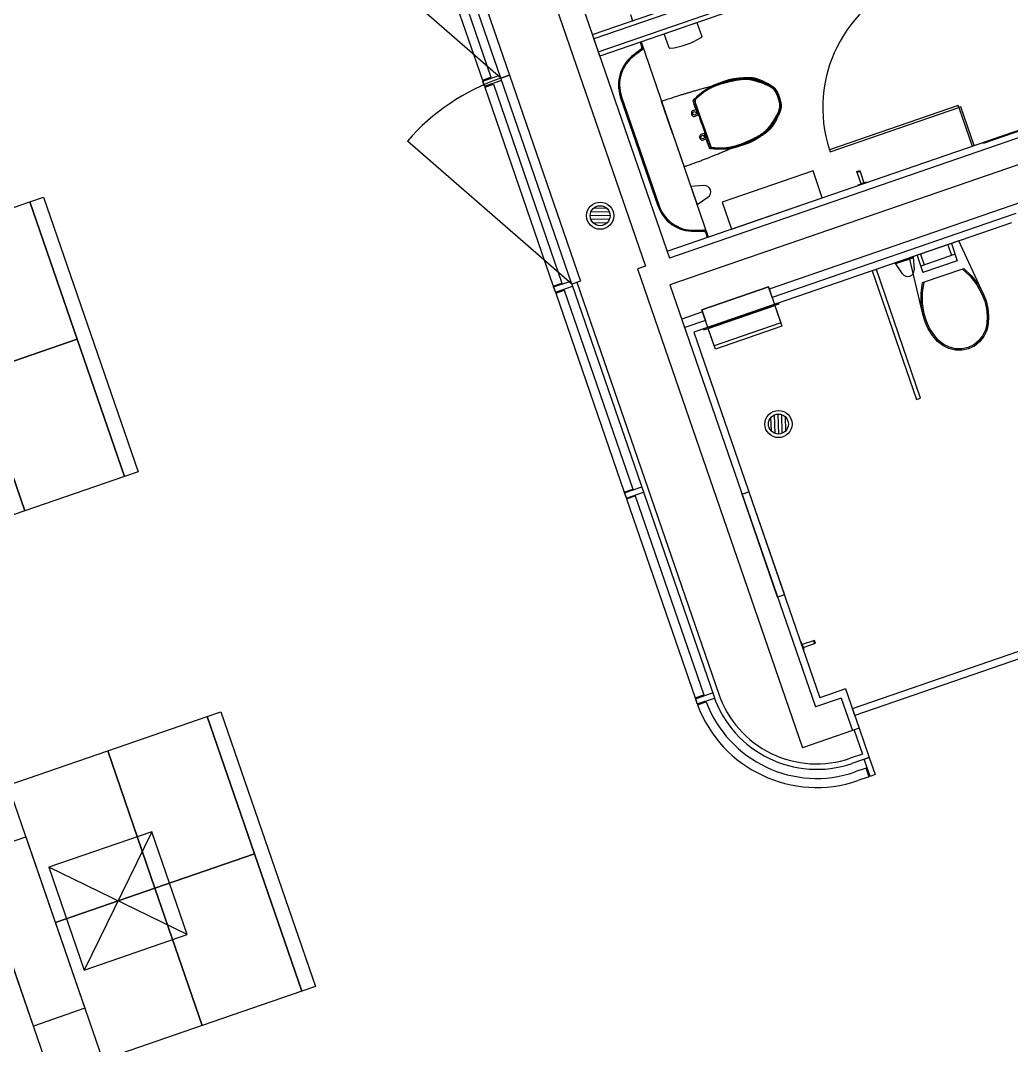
# Model space of a CAD drawing. Extents: x 809431 to 809707, y 818703 to 819368.
# Drawn here: x 809469.48 to 809474.94, y 819271.11 to 819276.76 of the extents above; entities that cross this region are included whole.
import ezdxf

# ---------------------------------------------------------------- set-up
doc = ezdxf.new("R2010")
doc.units = 0
for name, color, linetype in [('Fix Furn', 7, 'Continuous'), ('Floor Fin', 7, 'Continuous'), ('MAJ221__', 7, 'Continuous'), ('MAJ322__', 7, 'Continuous'), ('MAJ325__', 7, 'Continuous'), ('MAJ342__', 7, 'Continuous'), ('MAJ421__', 7, 'Continuous'), ('MAJ430_R', 7, 'Continuous'), ('MAJ724__', 7, 'Continuous'), ('MAJ740__', 7, 'Continuous')]:
    doc.layers.add(name, color=color, linetype=linetype)

# ---------------------------------------------------------------- blocks, each defined once
blk = doc.blocks.new('2x5-Seater')
at = {"layer": 'Fix Furn'}
for points in [[(238.6829, 161.455), (238.6829, 161.375), (237.0829, 161.375), (237.0829, 161.455)], [(237.8829, 161.375), (237.8829, 160.795), (237.0829, 160.795), (237.0829, 161.375)], [(238.6829, 161.375), (238.6829, 160.795), (237.8829, 160.795), (237.8829, 161.375)], [(237.8829, 160.795), (237.8829, 160.215), (237.0829, 160.215), (237.0829, 160.795)], [(238.6829, 160.795), (238.6829, 160.215), (237.8829, 160.215), (237.8829, 160.795)], [(238.3829, 159.915), (237.3829, 159.915), (237.3829, 160.215), (238.3829, 160.215)], [(237.8829, 159.335), (237.8829, 159.915), (237.0829, 159.915), (237.0829, 159.335)], [(238.6829, 159.335), (238.6829, 159.915), (237.8829, 159.915), (237.8829, 159.335)], [(237.8829, 158.755), (237.8829, 159.335), (237.0829, 159.335), (237.0829, 158.755)], [(238.6829, 158.755), (238.6829, 159.335), (237.8829, 159.335), (237.8829, 158.755)], [(237.8829, 158.175), (237.8829, 158.755), (237.0829, 158.755), (237.0829, 158.175)], [(238.6829, 158.175), (238.6829, 158.755), (237.8829, 158.755), (237.8829, 158.175)], [(238.6829, 158.095), (238.6829, 158.175), (237.0829, 158.175), (237.0829, 158.095)]]:
    blk.add_lwpolyline(points, close=True, dxfattribs=at)

msp = doc.modelspace()

# ---------------------------------------------------------------- linework, layer by layer
at = {"layer": 'Floor Fin'}
for p, q in [((809472.7087, 819275.7214), (809472.6333, 819275.7194)), ((809472.727, 819275.6819), (809472.6171, 819275.679)), ((809472.7227, 819275.7018), (809472.6203, 819275.6991)), ((809472.7238, 819275.6618), (809472.6214, 819275.6591)), ((809472.7108, 819275.6415), (809472.6354, 819275.6395)), ((809473.6356, 819274.4808), (809473.6329, 819274.5832)), ((809473.6557, 819274.4776), (809473.6528, 819274.5875)), ((809473.6756, 819274.4819), (809473.6729, 819274.5843)), ((809473.6153, 819274.4938), (809473.6133, 819274.5692)), ((809473.6952, 819274.4959), (809473.6933, 819274.5713))]:
    msp.add_line(p, q, dxfattribs=at)
for centre, radius in [((809472.6721, 819275.6804), 0.075), ((809472.6721, 819275.6804), 0.055), ((809473.6543, 819274.5325), 0.075), ((809473.6543, 819274.5325), 0.055)]:
    msp.add_circle(centre, radius, dxfattribs=at)
at = {"layer": 'MAJ221__'}
for p, q in [((809469.7245, 819284.6863), (809472.9215, 819275.4015)), ((809470.9507, 819281.555), (809473.0539, 819275.447)), ((809474.0704, 819277.1482), (809472.6375, 819276.655)), ((809477.9522, 819277.1336), (809473.0539, 819275.447)), ((809472.6619, 819276.5841), (809474.0948, 819277.0773)), ((809472.6375, 819276.655), (809472.6619, 819276.5841)), ((809475.0236, 819275.9771), (809473.0569, 819275.2999)), ((809474.9941, 819275.7555), (809473.6033, 819275.2765)), ((809474.9631, 819275.6919), (809473.6195, 819275.2293)), ((809472.9215, 819275.4015), (809472.8789, 819275.3868)), ((809472.8789, 819275.3868), (809473.7873, 819272.7487)), ((809473.0569, 819275.2999), (809473.8578, 819272.9739)), ((809473.2364, 819275.1502), (809473.122, 819275.1108)), ((809473.2527, 819275.103), (809473.1383, 819275.0636)), ((809473.9997, 819273.0228), (809473.8578, 819272.9739)), ((809473.9997, 819273.0228), (809474.0615, 819272.8431)), ((809474.0615, 819272.8431), (809473.7873, 819272.7487))]:
    msp.add_line(p, q, dxfattribs=at)
msp.add_lwpolyline([(809473.6195, 819275.2293), (809473.5994, 819275.2879), (809473.2325, 819275.1616), (809473.2527, 819275.103)], dxfattribs=at)
at = {"layer": 'MAJ322__'}
for p, q in [((809472.1254, 819276.4387), (809471.2198, 819277.2259)), ((809472.5161, 819275.304), (809471.6105, 819276.0913))]:
    msp.add_line(p, q, dxfattribs=at)
msp.add_arc((809472.5161, 819275.304), 1.2, 109, 139, dxfattribs=at)
at = {"layer": 'MAJ325__'}
for points in [[(809472.1254, 819276.4387), (809471.7347, 819277.5733), (809471.782, 819277.5896), (809472.1727, 819276.4549)], [(809472.5161, 819275.304), (809472.1254, 819276.4387), (809472.1727, 819276.4549), (809472.5634, 819275.3203)], [(809474.6487, 819276.2765), (809474.6448, 819276.2878), (809473.9357, 819276.0436), (809473.9396, 819276.0323)], [(809474.6487, 819276.2765), (809474.7221, 819276.0634), (809474.7334, 819276.0673), (809474.66, 819276.2804)], [(809475.0311, 819273.2986), (809475.0441, 819273.2608), (809474.0749, 819272.927), (809474.0619, 819272.9649)]]:
    msp.add_lwpolyline(points, close=True, dxfattribs=at)
msp.add_arc((809474.6487, 819276.2765), 0.75, 109, 198.0833, dxfattribs=at)
at = {"layer": 'MAJ342__'}
for p, q in [((809471.6461, 819277.5236), (809472.0236, 819276.4273)), ((809471.6934, 819277.5399), (809472.0709, 819276.4435)), ((809472.0252, 819276.4225), (809472.1198, 819276.4551)), ((809472.0236, 819276.4273), (809472.0709, 819276.4435)), ((809472.0252, 819276.4225), (809472.0301, 819276.4083)), ((809472.0301, 819276.4083), (809472.0252, 819276.4225)), ((809472.0281, 819276.4235), (809472.0264, 819276.4282)), ((809472.0351, 819276.3937), (809472.0303, 819276.4079)), ((809472.0303, 819276.4079), (809472.0351, 819276.3937)), ((809472.0351, 819276.3937), (809472.1297, 819276.4263)), ((809472.0368, 819276.389), (809472.084, 819276.4053)), ((809472.0368, 819276.389), (809472.4143, 819275.2926)), ((809472.0396, 819276.39), (809472.038, 819276.3947)), ((809472.068, 819276.4426), (809472.0697, 819276.4378)), ((809472.0796, 819276.409), (809472.0812, 819276.4043)), ((809472.084, 819276.4053), (809472.4616, 819275.3089)), ((809472.4159, 819275.2879), (809472.5105, 819275.3205)), ((809472.4143, 819275.2926), (809472.4616, 819275.3089)), ((809472.4159, 819275.2879), (809472.4208, 819275.2737)), ((809472.4208, 819275.2737), (809472.4159, 819275.2879)), ((809472.4188, 819275.2889), (809472.4171, 819275.2936)), ((809472.4258, 819275.2591), (809472.4209, 819275.2733)), ((809472.4209, 819275.2733), (809472.4258, 819275.2591)), ((809472.4258, 819275.2591), (809472.5204, 819275.2917)), ((809472.4275, 819275.2544), (809472.4747, 819275.2707)), ((809472.4303, 819275.2554), (809472.4287, 819275.2601)), ((809472.4587, 819275.3079), (809472.4604, 819275.3032)), ((809472.4703, 819275.2744), (809472.4719, 819275.2697)), ((809472.4747, 819275.2707), (809472.8522, 819274.1743)), ((809472.4275, 819275.2544), (809472.805, 819274.158)), ((809472.8066, 819274.1533), (809472.9011, 819274.1858)), ((809472.805, 819274.158), (809472.8522, 819274.1743)), ((809472.8066, 819274.1533), (809472.8115, 819274.1391)), ((809472.8115, 819274.1391), (809472.8066, 819274.1533)), ((809472.8094, 819274.1543), (809472.8078, 819274.159)), ((809472.8165, 819274.1245), (809472.8116, 819274.1387)), ((809472.8116, 819274.1387), (809472.8165, 819274.1245)), ((809472.8165, 819274.1245), (809472.9111, 819274.157)), ((809472.8181, 819274.1198), (809472.8654, 819274.136)), ((809472.8494, 819274.1733), (809472.851, 819274.1686)), ((809472.8609, 819274.1398), (809472.8626, 819274.1351)), ((809472.8654, 819274.136), (809473.2429, 819273.0397)), ((809472.8181, 819274.1198), (809473.1957, 819273.0234)), ((809472.821, 819274.1207), (809472.8193, 819274.1255)), ((809473.1957, 819273.0234), (809473.2429, 819273.0397)), ((809473.1973, 819273.0187), (809473.2918, 819273.0512)), ((809473.1973, 819273.0187), (809473.2022, 819273.0045)), ((809473.2022, 819273.0045), (809473.1973, 819273.0187)), ((809473.2001, 819273.0196), (809473.1985, 819273.0244)), ((809473.207, 819272.9901), (809473.2021, 819273.0043)), ((809473.207, 819272.9901), (809473.3017, 819273.0227)), ((809473.209, 819272.9857), (809473.2563, 819273.002)), ((809473.2401, 819273.0387), (809473.2417, 819273.034)), ((809473.2514, 819273.0054), (809473.253, 819273.0008)), ((809473.2098, 819272.991), (809473.2114, 819272.9865)), ((809474.1379, 819272.6367), (809474.0758, 819272.6154)), ((809474.1541, 819272.5896), (809474.1379, 819272.6367)), ((809474.1542, 819272.5894), (809474.0927, 819272.5683))]:
    msp.add_line(p, q, dxfattribs=at)
for points in [[(809474.1547, 819272.6954), (809474.1872, 819272.6008), (809474.1589, 819272.5911), (809474.1263, 819272.6856)], [(809474.1436, 819272.6355), (809474.1579, 819272.5939), (809474.1532, 819272.5923), (809474.1388, 819272.6339)]]:
    msp.add_lwpolyline(points, close=True, dxfattribs=at)
for radius, start in [(0.6499, 200.5437), (0.6999, 200.4334)]:
    msp.add_arc((809473.8648, 819273.23), radius, start, 289, dxfattribs=at)
at = {"layer": 'MAJ421__'}
for p, q in [((809472.6298, 819276.6784), (809474.0859, 819277.18)), ((809474.1266, 819277.0617), (809472.6705, 819276.5602)), ((809472.8394, 819276.7886), (809472.8511, 819276.7546)), ((809472.6705, 819276.5602), (809472.6298, 819276.6784)), ((809472.8918, 819276.6365), (809472.9018, 819276.6075)), ((809472.8975, 819276.6384), (809472.9074, 819276.6094)), ((809472.8986, 819276.5973), (809472.8573, 819276.567)), ((809472.9021, 819276.5925), (809472.8609, 819276.5622)), ((809472.7844, 819276.3339), (809472.9913, 819275.7332)), ((809472.7901, 819276.3358), (809472.9969, 819275.7352)), ((809474.9383, 819275.6411), (809473.1891, 819275.0388)), ((809473.1921, 819275.6004), (809473.2432, 819275.6019)), ((809473.1923, 819275.5944), (809473.2434, 819275.5959)), ((809473.2522, 819275.5898), (809473.2621, 819275.561)), ((809473.2578, 819275.5918), (809473.2678, 819275.5629)), ((809472.5161, 819275.304), (809473.2976, 819273.0342)), ((809472.5445, 819275.3138), (809473.326, 819273.044)), ((809473.1891, 819275.0388), (809473.8826, 819273.0247)), ((809474.0245, 819273.0736), (809473.8826, 819273.0247)), ((809474.0245, 819273.0736), (809474.0993, 819272.8561)), ((809474.0993, 819272.8561), (809474.0615, 819272.8431)), ((809474.071, 819272.8464), (809474.1166, 819272.714)), ((809474.0993, 819272.8561), (809474.1547, 819272.6954)), ((809474.1166, 819272.714), (809474.0498, 819272.691)), ((809474.1547, 819272.6954), (809474.0595, 819272.6626))]:
    msp.add_line(p, q, dxfattribs=at)
msp.add_lwpolyline([(809473.0408, 819275.4848), (809475.7788, 819276.4271)], dxfattribs=at)
for centre, radius, start, end in [((809472.9792, 819276.401), 0.206, 126.2707, 199), ((809472.9792, 819276.401), 0.2, 126.2707, 199), ((809472.8932, 819276.6046), 0.009, 306.2707, 19), ((809472.8932, 819276.6046), 0.015, 306.2707, 19), ((809473.186, 819275.8003), 0.206, 199, 271.7293), ((809473.186, 819275.8003), 0.2, 199, 271.7293), ((809473.2436, 819275.5869), 0.015, 19, 91.7293), ((809473.2436, 819275.5869), 0.009, 19, 91.7293), ((809473.8648, 819273.2301), 0.6, 199.0563, 289.0002), ((809473.8648, 819273.2301), 0.57, 198.9436, 289)]:
    msp.add_arc(centre, radius, start, end, dxfattribs=at)
at = {"layer": 'MAJ430_R'}
for p, q in [((809470.2025, 819272.2864), (809469.8305, 819271.5238)), ((809470.3978, 819271.7191), (809469.6352, 819272.0911))]:
    msp.add_line(p, q, dxfattribs=at)
msp.add_lwpolyline([(809469.6352, 819272.0911), (809469.8305, 819271.5238), (809470.3978, 819271.7191), (809470.2025, 819272.2864)], close=True, dxfattribs=at)
at = {"layer": 'MAJ740__'}
for p, q in [((809472.8975, 819276.6383), (809473.2678, 819275.5629)), ((809473.1879, 819276.3202), (809473.2005, 819276.3319)), ((809473.0724, 819276.1302), (809473.0104, 819276.3101)), ((809473.1841, 819276.3122), (809473.1928, 819276.3129)), ((809473.1905, 819276.2939), (809473.1858, 819276.3076)), ((809473.1964, 819276.274), (809473.1899, 819276.2927)), ((809473.1905, 819276.2939), (809473.1972, 819276.2962)), ((809473.1918, 819276.2902), (809473.199, 819276.2927)), ((809473.1978, 819276.2975), (809473.1934, 819276.3103)), ((809473.1957, 819276.279), (809473.2028, 819276.2814)), ((809473.238, 819276.1869), (809473.1961, 819276.3086)), ((809473.1976, 819276.2734), (809473.2043, 819276.2757)), ((809473.1989, 819276.2731), (809473.2054, 819276.2753)), ((809473.2035, 819276.2827), (809473.2002, 819276.2921)), ((809473.2055, 819276.2751), (809473.2361, 819276.1862)), ((809473.2005, 819276.2653), (809473.1865, 819276.2604)), ((809473.2161, 819276.2351), (809473.1974, 819276.2286)), ((809473.1983, 819276.2718), (809473.2028, 819276.2587)), ((809473.2022, 819276.2559), (809473.207, 819276.2419)), ((809473.2078, 819276.2589), (809473.2028, 819276.2572)), ((809473.204, 819276.2581), (809473.2068, 819276.2591)), ((809473.2332, 819276.1855), (809473.2081, 819276.2585)), ((809473.2134, 819276.243), (809473.2082, 819276.2413)), ((809473.2131, 819276.2392), (809473.212, 819276.2425)), ((809473.2122, 819276.2389), (809473.2146, 819276.2397)), ((809473.2122, 819276.2389), (809473.2124, 819276.2384)), ((809473.213, 819276.2381), (809473.2149, 819276.2388)), ((809473.2332, 819276.1855), (809473.2583, 819276.1126)), ((809473.2665, 819276.098), (809473.2359, 819276.1868)), ((809473.2378, 819276.1874), (809473.2797, 819276.0657)), ((809473.0724, 819276.1302), (809473.1343, 819275.9502)), ((809473.2503, 819276.136), (809473.2316, 819276.1295)), ((809473.2521, 819276.111), (809473.2472, 819276.125)), ((809473.253, 819276.128), (809473.2478, 819276.1263)), ((809473.2495, 819276.1305), (809473.2493, 819276.131)), ((809473.2495, 819276.1305), (809473.2519, 819276.1314)), ((809473.2497, 819276.1316), (809473.2515, 819276.1323)), ((809473.2504, 819276.1309), (809473.2516, 819276.1275)), ((809473.2584, 819276.1121), (809473.2533, 819276.1104)), ((809473.2588, 819276.096), (809473.2543, 819276.1091)), ((809473.2549, 819276.1104), (809473.2577, 819276.1114)), ((809473.2565, 819276.1026), (809473.2425, 819276.0977)), ((809473.2586, 819276.0931), (809473.2651, 819276.0745)), ((809473.2592, 819276.0944), (809473.2659, 819276.0967)), ((809473.2601, 819276.0954), (809473.2666, 819276.0977)), ((809473.2612, 819276.0888), (809473.2683, 819276.0913)), ((809473.265, 819276.0776), (809473.2722, 819276.08)), ((809473.2663, 819276.0738), (809473.273, 819276.0761)), ((809473.2663, 819276.0738), (809473.271, 819276.0602)), ((809473.2696, 819276.0906), (809473.2728, 819276.0813)), ((809473.2725, 819276.0555), (809473.2798, 819276.0603)), ((809473.2743, 819276.0755), (809473.2787, 819276.0627)), ((809473.2804, 819276.0515), (809473.2975, 819276.0501)), ((809474.0884, 819275.9194), (809474.1036, 819275.9246)), ((809473.2441, 819275.8462), (809473.172, 819275.841)), ((809473.172, 819275.841), (809473.2061, 819275.7417)), ((809473.2061, 819275.7417), (809473.2662, 819275.782)), ((809474.6483, 819275.5411), (809474.3771, 819275.4477)), ((809474.6483, 819275.5411), (809474.3771, 819275.4477)), ((809474.7827, 819275.2519), (809474.6483, 819275.5411)), ((809474.5883, 819275.5205), (809474.6085, 819275.4619)), ((809474.5883, 819275.5205), (809474.6085, 819275.4619)), ((809474.6072, 819275.527), (809474.6398, 819275.4324)), ((809474.6072, 819275.527), (809474.6398, 819275.4324)), ((809474.2977, 819275.4204), (809474.3969, 819275.4546)), ((809474.4493, 819275.137), (809474.3771, 819275.4477)), ((809474.3969, 819275.4546), (809474.4022, 819275.3825)), ((809474.4181, 819275.4619), (809474.4507, 819275.3673)), ((809474.4181, 819275.4619), (809474.4507, 819275.3673)), ((809474.437, 819275.4684), (809474.4572, 819275.4097)), ((809474.437, 819275.4684), (809474.4572, 819275.4097)), ((809474.6274, 819275.4684), (809474.4383, 819275.4032)), ((809474.6274, 819275.4684), (809474.4383, 819275.4032)), ((809474.6398, 819275.4324), (809474.4507, 819275.3673)), ((809474.6398, 819275.4324), (809474.4507, 819275.3673)), ((809474.338, 819275.3604), (809474.2977, 819275.4204)), ((809474.4484, 819275.3118), (809474.6757, 819275.3902)), ((809473.8537, 819273.3236), (809473.8485, 819273.3387)), ((809473.8552, 819273.3347), (809473.8505, 819273.3331)), ((809473.8565, 819273.3309), (809473.8518, 819273.3293))]:
    msp.add_line(p, q, dxfattribs=at)
for points in [[(809473.0255, 819276.6825), (809473.2052, 819276.7443), (809473.2315, 819276.6678)], [(809473.0519, 819276.6059), (809473.0255, 819276.6825)], [(809474.6669, 819275.3872), (809474.7099, 819275.3469), (809474.7465, 819275.3003), (809474.7755, 819275.2486)], [(809474.6757, 819275.3902), (809474.7181, 819275.3498), (809474.754, 819275.3034), (809474.7827, 819275.2519)], [(809474.457, 819275.1388), (809474.4481, 819275.1976), (809474.4483, 819275.2567), (809474.4573, 819275.315)], [(809474.4493, 819275.137), (809474.4404, 819275.1952), (809474.44, 819275.2539), (809474.4484, 819275.3118)], [(809474.7755, 819275.2486), (809474.7907, 819275.2094), (809474.8001, 819275.1684), (809474.804, 819275.1267), (809474.8021, 819275.0848)], [(809474.7827, 819275.2519), (809474.7982, 819275.2117), (809474.808, 819275.1695), (809474.812, 819275.1267), (809474.8098, 819275.0837)], [(809474.5315, 819274.9877), (809474.5035, 819275.0204), (809474.4801, 819275.0565), (809474.462, 819275.0958), (809474.4493, 819275.137)], [(809474.537, 819274.9935), (809474.5098, 819275.0252), (809474.487, 819275.0605), (809474.4694, 819275.0986), (809474.457, 819275.1388)], [(809474.8021, 819275.0848), (809474.7942, 819275.0502), (809474.779, 819275.0184), (809474.7572, 819274.9911), (809474.73, 819274.9693), (809474.6988, 819274.9543)], [(809474.8098, 819275.0837), (809474.8016, 819275.0475), (809474.7858, 819275.014), (809474.7628, 819274.9853), (809474.7343, 819274.9623), (809474.7015, 819274.9466)], [(809474.7015, 819274.9466), (809474.666, 819274.9388), (809474.6293, 819274.9392), (809474.5936, 819274.9478), (809474.5604, 819274.9643), (809474.5315, 819274.9877)], [(809474.7015, 819274.9466), (809474.666, 819274.9388), (809474.6293, 819274.9392), (809474.5936, 819274.9478), (809474.5604, 819274.9643), (809474.5315, 819274.9877)], [(809474.6988, 819274.9543), (809474.665, 819274.9469), (809474.6301, 819274.9473), (809474.5961, 819274.9555), (809474.5647, 819274.9711), (809474.537, 819274.9935)]]:
    msp.add_lwpolyline(points, dxfattribs=at)
for points in [[(809476.2384, 819276.5791), (809474.7826, 819276.0779), (809474.7807, 819276.0836), (809476.2365, 819276.5848)], [(809472.9913, 819275.7332), (809472.7844, 819276.3339), (809472.7901, 819276.3358), (809472.9969, 819275.7352)], [(809473.896, 819275.7792), (809473.8449, 819275.9277), (809473.3447, 819275.7555), (809473.3958, 819275.607)], [(809474.0951, 819275.8477), (809474.0942, 819275.8505), (809474.1102, 819275.856), (809474.0868, 819275.9241), (809474.1019, 819275.9293), (809474.1254, 819275.8612), (809474.1414, 819275.8668), (809474.1424, 819275.8639)], [(809474.1019, 819275.9293), (809474.1254, 819275.8612), (809474.1102, 819275.856), (809474.0868, 819275.9241)], [(809474.0941, 819275.9213), (809474.0925, 819275.9261), (809474.0963, 819275.9274), (809474.0979, 819275.9226)], [(809474.0951, 819275.8477), (809474.0942, 819275.8505), (809474.1414, 819275.8668), (809474.1424, 819275.8639)], [(809474.3017, 819275.4165), (809474.3962, 819275.4491), (809474.3946, 819275.4538), (809474.3, 819275.4212)], [(809474.4142, 819274.667), (809474.4379, 819274.6755), (809474.1938, 819275.3845), (809474.1703, 819275.3764)], [(809473.6326, 819275.1915), (809473.2657, 819275.0651), (809473.2325, 819275.1616), (809473.5994, 819275.2879)], [(809473.6562, 819275.1996), (809473.2421, 819275.057), (809473.244, 819275.0513), (809473.6582, 819275.1939)], [(809473.6739, 819275.0714), (809473.307, 819274.9451), (809473.2677, 819275.0595), (809473.6345, 819275.1858)], [(809473.6677, 819275.0893), (809473.3009, 819274.963), (809473.2677, 819275.0595), (809473.6345, 819275.1858)], [(809473.6494, 819273.579), (809473.4541, 819274.1463), (809473.4919, 819274.1594), (809473.6872, 819273.592)], [(809473.7904, 819273.3018), (809473.8584, 819273.3252), (809473.8532, 819273.3404), (809473.7851, 819273.3169)], [(809473.7959, 819273.2857), (809473.7796, 819273.333), (809473.7768, 819273.332), (809473.7931, 819273.2847)]]:
    msp.add_lwpolyline(points, close=True, dxfattribs=at)
for centre in [(809473.192, 819276.2445), (809473.237, 819276.1136)]:
    msp.add_circle(centre, 0.00989, dxfattribs=at)
for centre, radius, start, end in [((809472.9977, 819277.055), 0.4563, 277.4954, 300.5046), ((809473.2268, 819276.6662), 0.005, 300.5046, 19), ((809473.0566, 819276.6076), 0.005, 199, 277.4954), ((809473.2466, 819275.8112), 0.0351, 303.8617, 94.1385), ((809474.3671, 819275.38), 0.0351, 213.8615, 4.1383)]:
    msp.add_arc(centre, radius, start, end, dxfattribs=at)
for points, degree in [([(809473.2922, 819276.3944), (809473.1974, 819276.3691), (809473.1035, 819276.341), (809473.0104, 819276.3101)], 2), ([(809473.3465, 819276.4094), (809473.2928, 819276.3908), (809473.2431, 819276.362), (809473.2004, 819276.3246)], 2), ([(809473.3456, 819276.4122), (809473.2943, 819276.3945), (809473.2468, 819276.3676), (809473.2053, 819276.3327)], 2), ([(809473.3451, 819276.4165), (809473.2942, 819276.399), (809473.2469, 819276.3724), (809473.2055, 819276.3379)], 2), ([(809473.3772, 819276.4162), (809473.3488, 819276.4092), (809473.3205, 819276.4019), (809473.2922, 819276.3944)], 2), ([(809473.4415, 819276.4376), (809473.4087, 819276.4343), (809473.3763, 819276.4272), (809473.3451, 819276.4165)], 2), ([(809473.4632, 819276.4347), (809473.4231, 819276.4328), (809473.3835, 819276.4252), (809473.3456, 819276.4122)], 2), ([(809473.4633, 819276.4317), (809473.4235, 819276.4298), (809473.3842, 819276.4223), (809473.3465, 819276.4094)], 2), ([(809473.5857, 819276.402), (809473.5194, 819276.4284), (809473.4465, 819276.4334), (809473.3772, 819276.4162)], 2), ([(809473.5948, 819276.4086), (809473.5475, 819276.4328), (809473.4943, 819276.4428), (809473.4415, 819276.4376)], 2), ([(809473.5938, 819276.4032), (809473.5536, 819276.4244), (809473.5087, 819276.4352), (809473.4632, 819276.4347)], 2), ([(809473.5924, 819276.4006), (809473.5526, 819276.4216), (809473.5082, 819276.4323), (809473.4632, 819276.4317)], 2), ([(809473.6539, 819276.3304), (809473.6427, 819276.3631), (809473.6178, 819276.3892), (809473.5857, 819276.402)], 2), ([(809473.6531, 819276.3298), (809473.6426, 819276.3603), (809473.6209, 819276.3856), (809473.5924, 819276.4006)], 2), ([(809473.6559, 819276.3308), (809473.6452, 819276.3619), (809473.623, 819276.3878), (809473.5938, 819276.4032)], 2), ([(809473.6605, 819276.3327), (809473.6493, 819276.3656), (809473.6257, 819276.3928), (809473.5948, 819276.4086)], 2), ([(809473.2005, 819276.3319), (809473.2021, 819276.3313), (809473.204, 819276.3316), (809473.2053, 819276.3327)], 2), ([(809473.2055, 819276.3379), (809473.2036, 819276.3364), (809473.2026, 819276.3341), (809473.2027, 819276.3316)], 2), ([(809473.6514, 819276.236), (809473.6649, 819276.2661), (809473.6665, 819276.3002), (809473.6557, 819276.3313)], 2), ([(809473.6555, 819276.2323), (809473.6702, 819276.2638), (809473.6719, 819276.2998), (809473.6605, 819276.3327)], 2), ([(809473.1831, 819276.3135), (809473.1829, 819276.313), (809473.1831, 819276.3125), (809473.1836, 819276.3122), (809473.1838, 819276.3122), (809473.184, 819276.3121), (809473.1841, 819276.3122)], 3), ([(809473.1879, 819276.3202), (809473.1858, 819276.3184), (809473.1842, 819276.3161), (809473.1831, 819276.3135)], 2), ([(809473.1847, 819276.3122), (809473.1849, 819276.3106), (809473.1853, 819276.3091), (809473.1858, 819276.3076)], 2), ([(809473.1905, 819276.2939), (809473.19, 819276.2938), (809473.1897, 819276.2932), (809473.1899, 819276.2927)], 2), ([(809473.1906, 819276.2908), (809473.1907, 819276.2903), (809473.1913, 819276.29), (809473.1918, 819276.2902)], 2), ([(809473.1928, 819276.3129), (809473.1929, 819276.312), (809473.1931, 819276.3111), (809473.1934, 819276.3103)], 2), ([(809473.2004, 819276.3246), (809473.1958, 819276.3206), (809473.1942, 819276.3143), (809473.1961, 819276.3086)], 2), ([(809473.1957, 819276.279), (809473.1952, 819276.2788), (809473.1949, 819276.2782), (809473.1951, 819276.2777)], 2), ([(809473.1972, 819276.2962), (809473.1977, 819276.2964), (809473.198, 819276.297), (809473.1978, 819276.2975)], 2), ([(809473.2002, 819276.2921), (809473.2001, 819276.2926), (809473.1995, 819276.2928), (809473.199, 819276.2927), (809473.199, 819276.2927), (809473.199, 819276.2927), (809473.199, 819276.2927)], 3), ([(809473.2028, 819276.2814), (809473.2034, 819276.2816), (809473.2036, 819276.2822), (809473.2035, 819276.2827)], 2), ([(809473.2055, 819276.2751), (809473.2054, 819276.2756), (809473.2048, 819276.2758), (809473.2043, 819276.2757)], 2), ([(809473.6442, 819276.232), (809473.6616, 819276.2618), (809473.6652, 819276.2977), (809473.6539, 819276.3304)], 2), ([(809473.6487, 819276.2372), (809473.6619, 819276.2666), (809473.6634, 819276.2999), (809473.6529, 819276.3304)], 2), ([(809473.1865, 819276.2604), (809473.1777, 819276.2574), (809473.173, 819276.2478), (809473.1761, 819276.2391), (809473.1791, 819276.2303), (809473.1886, 819276.2256), (809473.1974, 819276.2286)], 3), ([(809473.1964, 819276.274), (809473.1965, 819276.2735), (809473.1971, 819276.2732), (809473.1976, 819276.2734)], 2), ([(809473.1989, 819276.2731), (809473.1984, 819276.2729), (809473.1981, 819276.2723), (809473.1983, 819276.2718)], 2), ([(809473.2028, 819276.2572), (809473.2023, 819276.257), (809473.202, 819276.2564), (809473.2022, 819276.2559)], 2), ([(809473.2028, 819276.2587), (809473.203, 819276.2582), (809473.2035, 819276.2579), (809473.204, 819276.2581)], 2), ([(809473.2081, 819276.2585), (809473.2079, 819276.259), (809473.2074, 819276.2593), (809473.2068, 819276.2591)], 2), ([(809473.207, 819276.2419), (809473.2072, 819276.2414), (809473.2077, 819276.2411), (809473.2082, 819276.2413)], 2), ([(809473.2124, 819276.2384), (809473.2124, 819276.2382), (809473.2127, 819276.238), (809473.213, 819276.2381)], 2), ([(809473.4887, 819276.0924), (809473.5539, 819276.1215), (809473.6083, 819276.1703), (809473.6442, 819276.232)], 2), ([(809473.5525, 819276.1152), (809473.5974, 819276.1436), (809473.6331, 819276.1842), (809473.6555, 819276.2323)], 2), ([(809473.566, 819276.1332), (809473.6018, 819276.1604), (809473.6302, 819276.1962), (809473.6487, 819276.2372)], 2), ([(809473.5678, 819276.1308), (809473.604, 819276.1584), (809473.6327, 819276.1945), (809473.6514, 819276.236)], 2), ([(809473.2316, 819276.1295), (809473.2228, 819276.1265), (809473.2181, 819276.1169), (809473.2211, 819276.1082), (809473.2242, 819276.0994), (809473.2337, 819276.0947), (809473.2425, 819276.0977)], 3), ([(809473.2478, 819276.1263), (809473.2473, 819276.1261), (809473.2471, 819276.1255), (809473.2472, 819276.125)], 2), ([(809473.2497, 819276.1316), (809473.2494, 819276.1315), (809473.2493, 819276.1313), (809473.2493, 819276.131)], 2), ([(809473.2521, 819276.111), (809473.2522, 819276.1105), (809473.2528, 819276.1102), (809473.2533, 819276.1104)], 2), ([(809473.2549, 819276.1104), (809473.2544, 819276.1102), (809473.2541, 819276.1096), (809473.2543, 819276.1091)], 2), ([(809473.2577, 819276.1114), (809473.2582, 819276.1115), (809473.2585, 819276.1121), (809473.2583, 819276.1126)], 2), ([(809473.4603, 819276.0789), (809473.498, 819276.0919), (809473.5336, 819276.1102), (809473.5661, 819276.1332)], 2), ([(809473.4613, 819276.0761), (809473.4992, 819276.0892), (809473.5351, 819276.1076), (809473.5678, 819276.1308)], 2), ([(809473.4636, 819276.0724), (809473.4948, 819276.0832), (809473.5246, 819276.0975), (809473.5525, 819276.1152)], 2), ([(809473.1343, 819275.9502), (809473.2267, 819275.9832), (809473.318, 819276.0189), (809473.4082, 819276.0573)], 2), ([(809473.2592, 819276.0944), (809473.2587, 819276.0942), (809473.2584, 819276.0937), (809473.2586, 819276.0931)], 2), ([(809473.2588, 819276.096), (809473.259, 819276.0955), (809473.2595, 819276.0952), (809473.2601, 819276.0954)], 2), ([(809473.2599, 819276.0894), (809473.2601, 819276.0889), (809473.2606, 819276.0886), (809473.2612, 819276.0888)], 2), ([(809473.265, 819276.0776), (809473.2645, 819276.0774), (809473.2642, 819276.0768), (809473.2644, 819276.0763)], 2), ([(809473.2651, 819276.0745), (809473.2652, 819276.0739), (809473.2658, 819276.0737), (809473.2663, 819276.0738)], 2), ([(809473.2659, 819276.0967), (809473.2664, 819276.0969), (809473.2667, 819276.0974), (809473.2665, 819276.098)], 2), ([(809473.2696, 819276.0906), (809473.2694, 819276.0912), (809473.2688, 819276.0914), (809473.2683, 819276.0913)], 2), ([(809473.271, 819276.0602), (809473.2715, 819276.0587), (809473.2722, 819276.0572), (809473.273, 819276.0559)], 2), ([(809473.2725, 819276.0555), (809473.272, 819276.0553), (809473.2719, 819276.0546), (809473.2722, 819276.0542), (809473.2723, 819276.054), (809473.2724, 819276.0539), (809473.2725, 819276.0538)], 3), ([(809473.2722, 819276.08), (809473.2727, 819276.0802), (809473.273, 819276.0808), (809473.2728, 819276.0813), (809473.2728, 819276.0813), (809473.2728, 819276.0813), (809473.2728, 819276.0813)], 3), ([(809473.2725, 819276.0538), (809473.275, 819276.0525), (809473.2776, 819276.0517), (809473.2804, 819276.0515)], 2), ([(809473.2743, 819276.0755), (809473.2741, 819276.076), (809473.2735, 819276.0763), (809473.273, 819276.0761)], 2), ([(809473.2787, 819276.0627), (809473.279, 819276.0619), (809473.2793, 819276.0611), (809473.2798, 819276.0603)], 2), ([(809473.2797, 819276.0657), (809473.2817, 819276.06), (809473.2869, 819276.0561), (809473.2929, 819276.0558)], 2), ([(809473.2929, 819276.0558), (809473.3497, 819276.0525), (809473.4065, 819276.0604), (809473.4603, 819276.0789)], 2), ([(809473.3019, 819276.0524), (809473.3001, 819276.0524), (809473.2985, 819276.0515), (809473.2975, 819276.0501)], 2), ([(809473.2991, 819276.0516), (809473.3005, 819276.0496), (809473.3028, 819276.0485), (809473.3052, 819276.0484)], 2), ([(809473.3019, 819276.0524), (809473.356, 819276.0504), (809473.4101, 819276.0585), (809473.4613, 819276.0761)], 2), ([(809473.3052, 819276.0484), (809473.359, 819276.0468), (809473.4127, 819276.0549), (809473.4636, 819276.0724)], 2), ([(809473.4082, 819276.0573), (809473.4352, 819276.0688), (809473.462, 819276.0805), (809473.4887, 819276.0924)], 2)]:
    msp.add_open_spline(points, degree=degree, dxfattribs=at)

# ---------------------------------------------------------------- block references
at = {"layer": 'MAJ724__', "rotation": -71.0001098042651}
for p in [(809239.7615, 819447.385), (809240.7382, 819444.5485)]:
    msp.add_blockref('2x5-Seater', p, dxfattribs=at)

doc.saveas('drawing.dxf')
